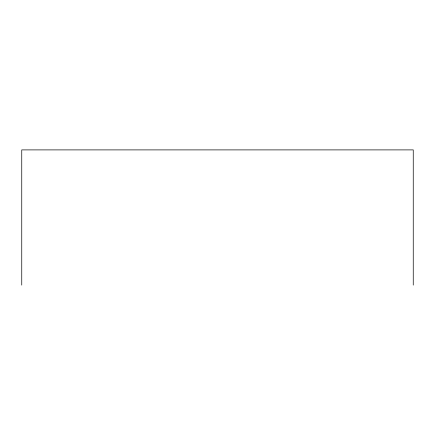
<?xml version="1.0" encoding="UTF-8"?>
<svg xmlns="http://www.w3.org/2000/svg" width="435" height="435" viewBox="0 0 435 435"><rect width="100%" height="100%" fill="white"/><g stroke="black" fill="none" stroke-linecap="round" stroke-linejoin="round"><path stroke-width="0.65" d="M413.25 285.104L413.25 149.896L21.75 149.896L21.75 285.104"/></g></svg>
